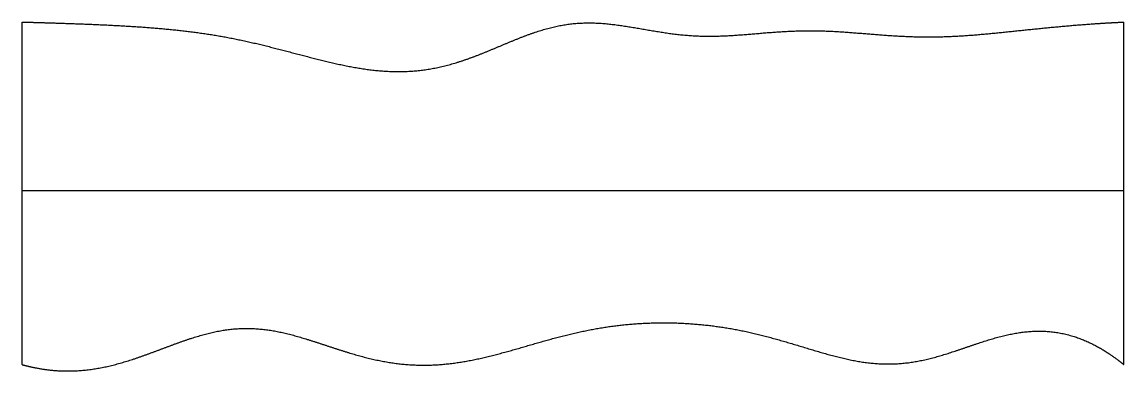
# Model space of a CAD drawing. Header units: millimetres. Extents: x 0 to 10, y -0.1 to 3.1.
import ezdxf

# ---------------------------------------------------------------- set-up
doc = ezdxf.new("R2010")
doc.units = ezdxf.units.MM
doc.layers.get('0').update_dxf_attribs({"linetype": 'CONTINUOUS'})

msp = doc.modelspace()

# ---------------------------------------------------------------- linework, layer by layer
for points in [[(0, -0.055), (0, 0.069), (0, 0.318), (0, 0.691), (0, 1.189), (0, 1.811), (0, 2.309), (0, 2.682), (0, 2.931), (0, 3.055)], [(0, 3.055), (0.04, 3.054), (0.12, 3.052), (0.24, 3.048), (0.401, 3.043), (0.602, 3.036), (0.803, 3.027), (1.004, 3.016), (1.205, 3.002), (1.406, 2.983), (1.607, 2.959), (1.806, 2.928), (2.005, 2.889), (2.203, 2.842), (2.401, 2.791), (2.599, 2.738), (2.797, 2.688), (2.997, 2.644), (3.198, 2.613), (3.4, 2.6), (3.601, 2.609), (3.802, 2.643), (4.002, 2.701), (4.199, 2.777), (4.395, 2.862), (4.591, 2.943), (4.787, 3.008), (4.983, 3.046), (5.181, 3.053), (5.381, 3.035), (5.582, 3.001), (5.784, 2.964), (5.985, 2.935), (6.187, 2.923), (6.388, 2.928), (6.589, 2.943), (6.789, 2.962), (6.989, 2.975), (7.19, 2.979), (7.391, 2.971), (7.591, 2.955), (7.792, 2.938), (7.993, 2.924), (8.194, 2.918), (8.395, 2.921), (8.596, 2.933), (8.797, 2.951), (8.997, 2.972), (9.198, 2.993), (9.398, 3.013), (9.599, 3.031), (9.759, 3.042), (9.88, 3.049), (9.96, 3.053), (10, 3.055)], [(10, -0.055), (10, 0.069), (10, 0.318), (10, 0.691), (10, 1.189), (10, 1.811), (10, 2.309), (10, 2.682), (10, 2.931), (10, 3.055)], [(0, 1.527), (0.4, 1.527), (1.2, 1.527), (2.4, 1.527), (4, 1.527), (6, 1.527), (7.6, 1.527), (8.8, 1.527), (9.6, 1.527), (10, 1.527)], [(0, -0.055), (0.041, -0.066), (0.122, -0.086), (0.244, -0.108), (0.406, -0.119), (0.607, -0.107), (0.808, -0.069), (1.008, -0.009), (1.208, 0.064), (1.406, 0.141), (1.605, 0.21), (1.803, 0.26), (2.001, 0.281), (2.199, 0.271), (2.398, 0.233), (2.597, 0.174), (2.798, 0.106), (2.999, 0.04), (3.201, -0.014), (3.403, -0.05), (3.605, -0.065), (3.806, -0.058), (4.007, -0.032), (4.206, 0.01), (4.405, 0.063), (4.603, 0.121), (4.802, 0.179), (5.002, 0.23), (5.202, 0.273), (5.404, 0.303), (5.606, 0.321), (5.807, 0.328), (6.009, 0.323), (6.21, 0.306), (6.41, 0.279), (6.61, 0.239), (6.81, 0.188), (7.01, 0.129), (7.211, 0.067), (7.411, 0.009), (7.612, -0.035), (7.813, -0.055), (8.013, -0.048), (8.213, -0.012), (8.412, 0.047), (8.61, 0.117), (8.809, 0.184), (9.007, 0.235), (9.205, 0.258), (9.404, 0.245), (9.602, 0.191), (9.761, 0.115), (9.881, 0.037), (9.96, -0.023), (10, -0.055)]]:
    msp.add_open_spline(points, degree=5)

doc.saveas('drawing.dxf')
